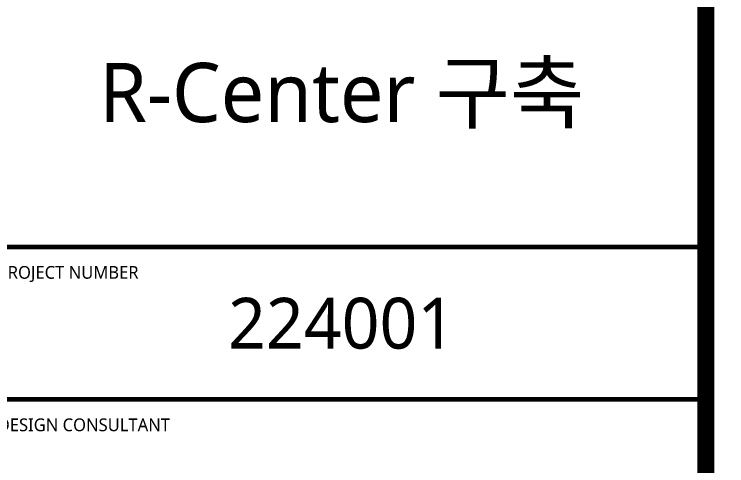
# Model space of a CAD drawing. Header units: millimetres. Extents: x 3355 to 129505, y 4600 to 34300.
# Drawn here: x 82297 to 86502, y 28509 to 31175 of the extents above; entities that cross this region are included whole.
import ezdxf
from ezdxf.enums import TextEntityAlignment as Align
from ezdxf.xclip import XClip

# ---------------------------------------------------------------- set-up
doc = ezdxf.new("R2010")
doc.units = ezdxf.units.MM
doc.header["$LTSCALE"] = 800
doc.header["$XCLIPFRAME"] = 0
for name, pattern in [('CEN', [62, 60, -1, 0, -1]), ('DASH', [0.35, 0.25, -0.1]), ('점선1', [2, 1.25, -0.75])]:
    doc.linetypes.add(name, pattern=pattern)
for name, color, linetype in [('arch', 8, 'Continuous'), ('XR-SHEET-SHT', 5, 'Continuous'), ('XR-SHEET-TEXT', 3, 'Continuous'), ('XREF', 7, 'CEN')]:
    doc.layers.add(name, color=color, linetype=linetype)
doc.layers.add('건축도면', color=9, linetype='Continuous', lineweight=25)
doc.styles.add('XR-SHEET$0$XREF-Form$0$맑은고딕', font='malgun.ttf')
doc.styles.add('맑은고딕', font='malgun.ttf')

# ---------------------------------------------------------------- blocks, each defined once
blk = doc.blocks.new('XR-FORM-EE', base_point=(461, 408))
at = {"layer": 'XR-SHEET-SHT', "color": 5, "const_width": 400}
blk.add_lwpolyline([(9300, 114600), (163900, 114600), (163900, 4200), (9300, 4200)], close=True, dxfattribs=at)
at = {"layer": 'XR-SHEET-SHT', "color": 5, "const_width": 114}
for points in [[(146700, 100800), (163900, 100800)], [(146700, 97200), (163900, 97200)]]:
    blk.add_lwpolyline(points, dxfattribs=at)
at = {"layer": 'XR-SHEET-SHT', "color": 7, "style": 'XR-SHEET$0$XREF-Form$0$맑은고딕'}
for s, p in [('PROJECT NUMBER', (147180, 100200)), ('DESIGN CONSULTANT', (147180, 96600))]:
    blk.add_text(s, height=300, dxfattribs=at).set_placement(p, align=Align.MIDDLE_LEFT)
at = {"layer": 'XR-SHEET-SHT', "style": '맑은고딕'}
blk.add_text('224001', height=1200, dxfattribs=at).set_placement((155300, 99000), align=Align.MIDDLE_CENTER)
at = {"layer": 'XR-SHEET-TEXT', "color": 3, "style": '맑은고딕'}
blk.add_text('R-Center 구축', height=1400, dxfattribs=at).set_placement((155300, 104449), align=Align.MIDDLE_CENTER)
blk = doc.blocks.new('XR-PLAN', base_point=(461, 408.4))
at = {"layer": 'arch', "linetype": 'DASH'}
blk.add_lwpolyline([(43474.5, 58028.8), (87474.5, 58028.8), (87474.5, 70028.8), (43474.5, 70028.8)], close=True, dxfattribs=at)
blk.add_lwpolyline([(43474.5, 58028.8), (87474.5, 58028.8), (87474.5, 70028.8), (43474.5, 70028.8)], close=True, dxfattribs=at)

msp = doc.modelspace()

# ---------------------------------------------------------------- block references
at = {"layer": 'XREF', "xscale": 0.25, "yscale": 0.25, "zscale": 0.25}
msp.add_blockref('XR-FORM-EE', (45519.85398, 4702.54534), dxfattribs=at)
at = {"layer": '건축도면', "color": 1, "linetype": '점선1', "ltscale": 0.2}
ref = msp.add_blockref('XR-PLAN', (35066.67692, -27635.43025), dxfattribs=at)
XClip(ref).set_block_clipping_path([(56227.7345986668, 39479.2603850555), (77438.0684519374, 60194.2361228569)])

doc.saveas('drawing.dxf')
